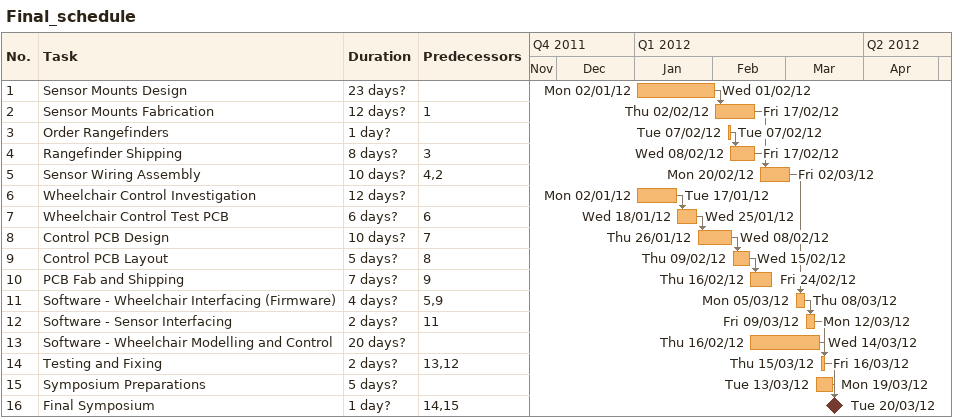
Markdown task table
Final_schedule

| ID | Task | Duration | Start | Finish | Predecessors |
|---|---|---|---|---|---|
| 1 | Sensor Mounts Design | 23d? | 2012-01-02 | 2012-02-01 |  |
| 2 | Sensor Mounts Fabrication | 12d? | 2012-02-02 | 2012-02-17 | 1 |
| 3 | Order Rangefinders | 1d? | 2012-02-07 | 2012-02-07 |  |
| 4 | Rangefinder Shipping | 8d? | 2012-02-08 | 2012-02-17 | 3 |
| 5 | Sensor Wiring Assembly | 10d? | 2012-02-20 | 2012-03-02 | 4, 2 |
| 6 | Wheelchair Control Investigation | 12d? | 2012-01-02 | 2012-01-17 |  |
| 7 | Wheelchair Control Test PCB | 6d? | 2012-01-18 | 2012-01-25 | 6 |
| 8 | Control PCB Design | 10d? | 2012-01-26 | 2012-02-08 | 7 |
| 9 | Control PCB Layout | 5d? | 2012-02-09 | 2012-02-15 | 8 |
| 10 | PCB Fab and Shipping | 7d? | 2012-02-16 | 2012-02-24 | 9 |
| 11 | Software - Wheelchair Interfacing (Firmware) | 4d? | 2012-03-05 | 2012-03-08 | 5, 9 |
| 12 | Software - Sensor Interfacing | 2d? | 2012-03-09 | 2012-03-12 | 11 |
| 13 | Software - Wheelchair Modelling and Control | 20d? | 2012-02-16 | 2012-03-14 |  |
| 14 | Testing and Fixing | 2d? | 2012-03-15 | 2012-03-16 | 13, 12 |
| 15 | Symposium Preparations | 5d? | 2012-03-13 | 2012-03-19 |  |
| 16 | Final Symposium | 1d? | 2012-03-20 | 2012-03-20 | 14, 15 |
